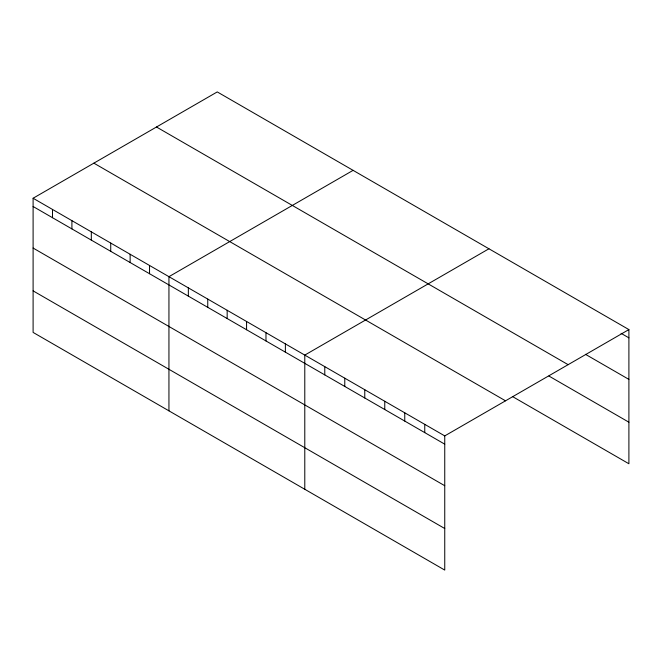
<?xml version="1.0" encoding="UTF-8"?>
<svg xmlns="http://www.w3.org/2000/svg" width="662" height="662" viewBox="0 0 662 662"><rect width="100%" height="100%" fill="white"/><g stroke="black" fill="none" stroke-linecap="round" stroke-linejoin="round"><path stroke-width="0.99" d="M444.748 485.718L444.748 435.902L33.1 198.244L33.1 332.415L444.748 570.081L444.748 485.718L33.1 248.051M512.413 396.505L628.9 463.756L628.9 329.585L217.252 91.919L33.1 198.244M353.094 170.349L168.942 276.675L168.942 410.845M488.937 248.78L304.785 355.097L304.785 489.276M444.748 435.902L628.9 329.585M621.08 333.325L628.9 337.843M585.431 354.302L628.9 379.392M156.48 127.005L568.128 364.671M548.922 376.033L628.9 422.207M93.872 163.158L505.52 400.816M33.1 206.503L444.748 444.161M33.1 290.866L444.748 528.524M424.756 424.359L424.756 432.625M404.755 412.815L404.755 421.082M384.763 401.271L384.763 409.538M364.77 389.728L364.77 397.994M344.778 378.184L344.778 386.451M324.777 366.64L324.777 374.907M285.38 343.892L285.38 352.159M265.975 332.688L265.975 340.955M246.57 321.484L246.57 329.75M227.165 310.279L227.165 318.546M207.752 299.075L207.752 307.342M188.347 287.879L188.347 296.137M149.538 265.47L149.538 273.729M130.133 254.266L130.133 262.524M110.728 243.062L110.728 251.32M91.315 231.857L91.315 240.116M71.91 220.653L71.91 228.911M52.505 209.449L52.505 217.707"/></g></svg>
